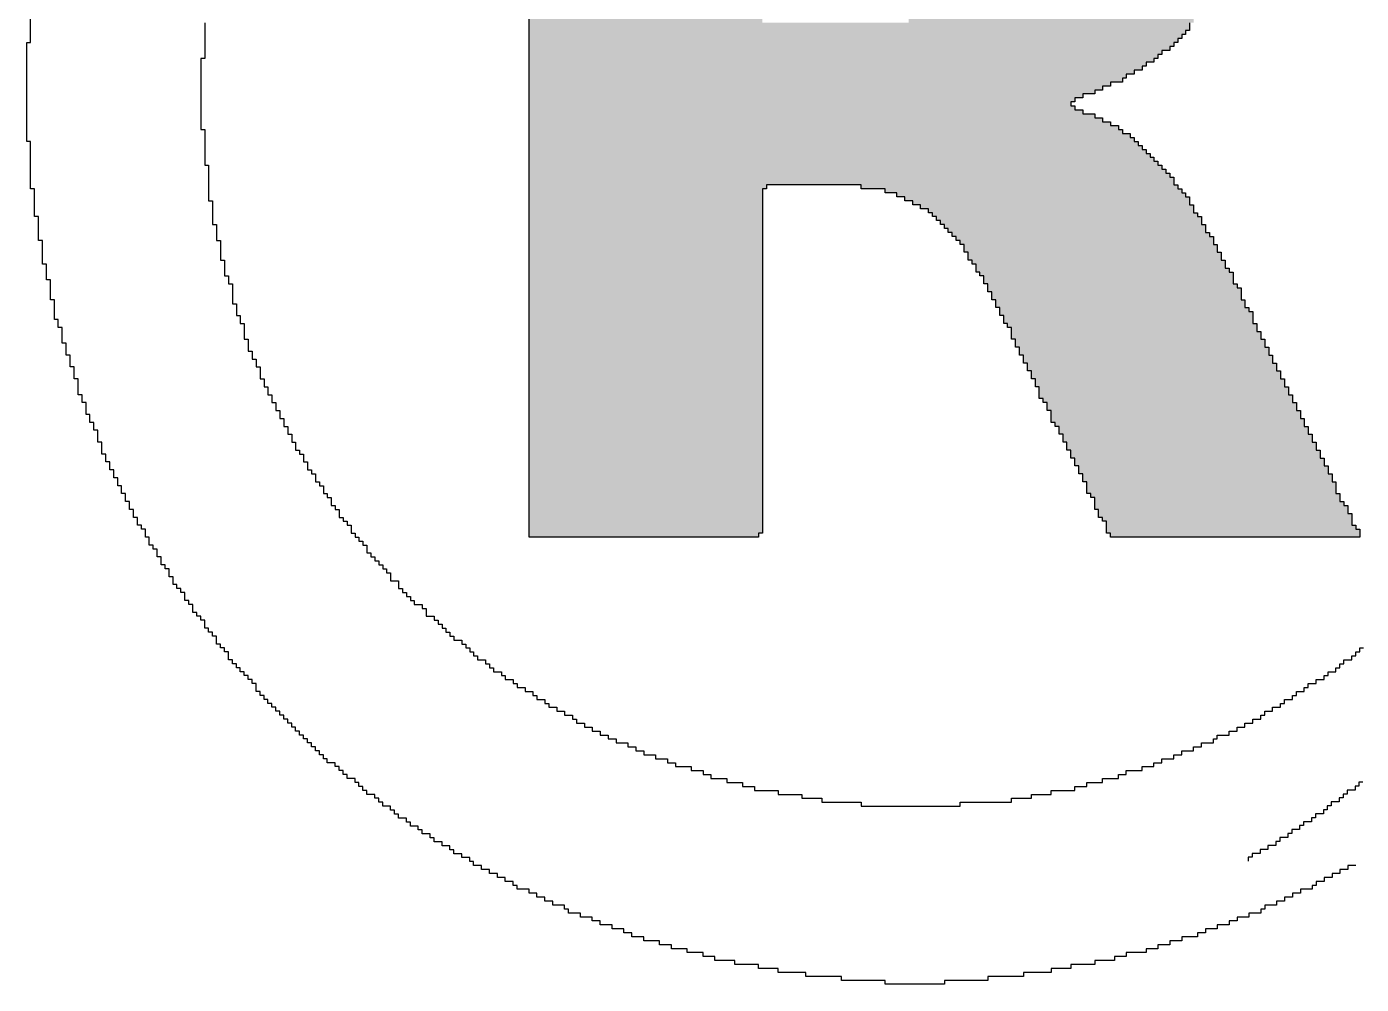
# Model space of a CAD drawing. Header units: millimetres. Extents: x 13 to 345, y 14 to 248.
# Drawn here: x 248.182 to 252.846, y 62.093 to 65.439 of the extents above; entities that cross this region are included whole.
import ezdxf

# ---------------------------------------------------------------- set-up
doc = ezdxf.new("R2010")
doc.units = ezdxf.units.MM
doc.layers.add('TopOverlay', color=2, linetype='Continuous')

msp = doc.modelspace()

# ---------------------------------------------------------------- hatches: boundary and pattern name
h = msp.add_hatch(color=160)
h.dxf.hatch_style = 1
h.paths.add_polyline_path([(252.4118, 65.798), (252.4256, 65.798), (252.4256, 65.8948), (252.4394, 65.8948), (252.4394, 66.1021), (252.4256, 66.1021), (252.4256, 66.2127), (252.4118, 66.2127), (252.4118, 66.268), (252.398, 66.268), (252.398, 66.3233), (252.3841, 66.3233), (252.3841, 66.3647), (252.3703, 66.3647), (252.3703, 66.3924), (252.3565, 66.3924), (252.3565, 66.42), (252.3427, 66.42), (252.3427, 66.4615), (252.3289, 66.4615), (252.3289, 66.4753), (252.315, 66.4753), (252.315, 66.503), (252.3012, 66.503), (252.3012, 66.5306), (252.2874, 66.5306), (252.2874, 66.5444), (252.2736, 66.5444), (252.2736, 66.5583), (252.2597, 66.5583), (252.2597, 66.5721), (252.2459, 66.5721), (252.2459, 66.5859), (252.2321, 66.5859), (252.2321, 66.5997), (252.2183, 66.5997), (252.2183, 66.6136), (252.2044, 66.6136), (252.2044, 66.6274), (252.1906, 66.6274), (252.1906, 66.6412), (252.1768, 66.6412), (252.1768, 66.655), (252.163, 66.655), (252.163, 66.6689), (252.1492, 66.6689), (252.1492, 66.6827), (252.1215, 66.6827), (252.1215, 66.6965), (252.1077, 66.6965), (252.1077, 66.7103), (252.08, 66.7103), (252.08, 66.7241), (252.0524, 66.7241), (252.0524, 66.738), (252.0247, 66.738), (252.0247, 66.7518), (251.9971, 66.7518), (251.9971, 66.7656), (251.9695, 66.7656), (251.9695, 66.7794), (251.928, 66.7794), (251.928, 66.7933), (251.8865, 66.7933), (251.8865, 66.8071), (251.8589, 66.8071), (251.8589, 66.8209), (251.8036, 66.8209), (251.8036, 66.8347), (251.7344, 66.8347), (251.7344, 66.8486), (251.6792, 66.8486), (251.6792, 66.8624), (251.5824, 66.8624), (251.5824, 66.8762), (251.4303, 66.8762), (251.4303, 66.89), (249.9374, 66.89), (249.9374, 65.8533), (249.9374, 65.8395), (249.9374, 63.6554), (250.7392, 63.6554), (250.7392, 63.6692), (250.753, 63.6692), (250.753, 64.8718), (250.7668, 64.8718), (250.7668, 64.8856), (251.0986, 64.8856), (251.0986, 64.8718), (251.1815, 64.8718), (251.1815, 64.858), (251.223, 64.858), (251.223, 64.8442), (251.2506, 64.8442), (251.2506, 64.8303), (251.2783, 64.8303), (251.2783, 64.8165), (251.3059, 64.8165), (251.3059, 64.8027), (251.3336, 64.8027), (251.3336, 64.7889), (251.3474, 64.7889), (251.3474, 64.7751), (251.3612, 64.7751), (251.3612, 64.7612), (251.375, 64.7612), (251.375, 64.7474), (251.3889, 64.7474), (251.3889, 64.7336), (251.4027, 64.7336), (251.4027, 64.7198), (251.4165, 64.7198), (251.4165, 64.7059), (251.4303, 64.7059), (251.4303, 64.6921), (251.4442, 64.6921), (251.4442, 64.6783), (251.458, 64.6783), (251.458, 64.6506), (251.4718, 64.6506), (251.4718, 64.623), (251.4856, 64.623), (251.4856, 64.6092), (251.4995, 64.6092), (251.4995, 64.5815), (251.5133, 64.5815), (251.5133, 64.5677), (251.5271, 64.5677), (251.5271, 64.5401), (251.5409, 64.5401), (251.5409, 64.5124), (251.5547, 64.5124), (251.5547, 64.4848), (251.5686, 64.4848), (251.5686, 64.4571), (251.5824, 64.4571), (251.5824, 64.4295), (251.5962, 64.4295), (251.5962, 64.4018), (251.61, 64.4018), (251.61, 64.388), (251.6239, 64.388), (251.6239, 64.3465), (251.6377, 64.3465), (251.6377, 64.3189), (251.6515, 64.3189), (251.6515, 64.2912), (251.6653, 64.2912), (251.6653, 64.2636), (251.6792, 64.2636), (251.6792, 64.2359), (251.693, 64.2359), (251.693, 64.2083), (251.7068, 64.2083), (251.7068, 64.1807), (251.7206, 64.1807), (251.7206, 64.1392), (251.7344, 64.1392), (251.7344, 64.1253), (251.7483, 64.1253), (251.7483, 64.0977), (251.7621, 64.0977), (251.7621, 64.0562), (251.7759, 64.0562), (251.7759, 64.0424), (251.7897, 64.0424), (251.7897, 64.0148), (251.8036, 64.0148), (251.8036, 63.9871), (251.8174, 63.9871), (251.8174, 63.9595), (251.8312, 63.9595), (251.8312, 63.9318), (251.845, 63.9318), (251.845, 63.9042), (251.8589, 63.9042), (251.8589, 63.8765), (251.8727, 63.8765), (251.8727, 63.8489), (251.8865, 63.8489), (251.8865, 63.8074), (251.9003, 63.8074), (251.9003, 63.7936), (251.9142, 63.7936), (251.9142, 63.7521), (251.928, 63.7521), (251.928, 63.7245), (251.9418, 63.7245), (251.9418, 63.7107), (251.9556, 63.7107), (251.9556, 63.6692), (251.9695, 63.6692), (251.9695, 63.6554), (252.8403, 63.6554), (252.8403, 63.683), (252.8265, 63.683), (252.8265, 63.6968), (252.8127, 63.6968), (252.8127, 63.7383), (252.7988, 63.7383), (252.7988, 63.7659), (252.785, 63.7659), (252.785, 63.7798), (252.7712, 63.7798), (252.7712, 63.8074), (252.7574, 63.8074), (252.7574, 63.8489), (252.7436, 63.8489), (252.7436, 63.8765), (252.7297, 63.8765), (252.7297, 63.9042), (252.7159, 63.9042), (252.7159, 63.9318), (252.7021, 63.9318), (252.7021, 63.9595), (252.6883, 63.9595), (252.6883, 63.9871), (252.6744, 63.9871), (252.6744, 64.0148), (252.6606, 64.0148), (252.6606, 64.0424), (252.6468, 64.0424), (252.6468, 64.0701), (252.633, 64.0701), (252.633, 64.0977), (252.6191, 64.0977), (252.6191, 64.1253), (252.6053, 64.1253), (252.6053, 64.153), (252.5915, 64.153), (252.5915, 64.1807), (252.5777, 64.1807), (252.5777, 64.2083), (252.5639, 64.2083), (252.5639, 64.2359), (252.55, 64.2359), (252.55, 64.2636), (252.5362, 64.2636), (252.5362, 64.2912), (252.5224, 64.2912), (252.5224, 64.3189), (252.5086, 64.3189), (252.5086, 64.3465), (252.4947, 64.3465), (252.4947, 64.3742), (252.4809, 64.3742), (252.4809, 64.4018), (252.4671, 64.4018), (252.4671, 64.4433), (252.4533, 64.4433), (252.4533, 64.4571), (252.4394, 64.4571), (252.4394, 64.4848), (252.4256, 64.4848), (252.4256, 64.5262), (252.4118, 64.5262), (252.4118, 64.5401), (252.398, 64.5401), (252.398, 64.5815), (252.3841, 64.5815), (252.3841, 64.5953), (252.3703, 64.5953), (252.3703, 64.623), (252.3565, 64.623), (252.3565, 64.6506), (252.3427, 64.6506), (252.3427, 64.6783), (252.3289, 64.6783), (252.3289, 64.7059), (252.315, 64.7059), (252.315, 64.7198), (252.3012, 64.7198), (252.3012, 64.7474), (252.2874, 64.7474), (252.2874, 64.7751), (252.2736, 64.7751), (252.2736, 64.7889), (252.2597, 64.7889), (252.2597, 64.8165), (252.2459, 64.8165), (252.2459, 64.8442), (252.2321, 64.8442), (252.2321, 64.858), (252.2183, 64.858), (252.2183, 64.8718), (252.2044, 64.8718), (252.2044, 64.8856), (252.1906, 64.8856), (252.1906, 64.9133), (252.1768, 64.9133), (252.1768, 64.9271), (252.163, 64.9271), (252.163, 64.9409), (252.1492, 64.9409), (252.1492, 64.9548), (252.1353, 64.9548), (252.1353, 64.9686), (252.1215, 64.9686), (252.1215, 64.9824), (252.1077, 64.9824), (252.1077, 64.9962), (252.0939, 64.9962), (252.0939, 65.01), (252.08, 65.01), (252.08, 65.0239), (252.0662, 65.0239), (252.0662, 65.0377), (252.0524, 65.0377), (252.0524, 65.0515), (252.0386, 65.0515), (252.0386, 65.0653), (252.0109, 65.0653), (252.0109, 65.0792), (251.9971, 65.0792), (251.9971, 65.093), (251.9695, 65.093), (251.9695, 65.1068), (251.9418, 65.1068), (251.9418, 65.1206), (251.9142, 65.1206), (251.9142, 65.1345), (251.8727, 65.1345), (251.8727, 65.1483), (251.845, 65.1483), (251.845, 65.1621), (251.8312, 65.1621), (251.8312, 65.1759), (251.845, 65.1759), (251.845, 65.1897), (251.8727, 65.1897), (251.8727, 65.2036), (251.9142, 65.2036), (251.9142, 65.2174), (251.9418, 65.2174), (251.9418, 65.2312), (251.9695, 65.2312), (251.9695, 65.245), (252.0109, 65.245), (252.0109, 65.2589), (252.0247, 65.2589), (252.0247, 65.2727), (252.0524, 65.2727), (252.0524, 65.2865), (252.08, 65.2865), (252.08, 65.3003), (252.0939, 65.3003), (252.0939, 65.3142), (252.1215, 65.3142), (252.1215, 65.328), (252.1353, 65.328), (252.1353, 65.3418), (252.1492, 65.3418), (252.1492, 65.3556), (252.1768, 65.3556), (252.1768, 65.3695), (252.1906, 65.3695), (252.1906, 65.3833), (252.2044, 65.3833), (252.2044, 65.3971), (252.2183, 65.3971), (252.2183, 65.4109), (252.2321, 65.4109), (252.2321, 65.4248), (252.2459, 65.4248), (252.2459, 65.4524), (252.2597, 65.4524), (252.2597, 65.4662), (252.2736, 65.4662), (252.2736, 65.48), (252.2874, 65.48), (252.2874, 65.4939), (252.3012, 65.4939), (252.3012, 65.5215), (252.315, 65.5215), (252.315, 65.5353), (252.3289, 65.5353), (252.3289, 65.563), (252.3427, 65.563), (252.3427, 65.5906), (252.3565, 65.5906), (252.3565, 65.6321), (252.3703, 65.6321), (252.3703, 65.6597), (252.3841, 65.6597), (252.3841, 65.7012), (252.398, 65.7012), (252.398, 65.7427), (252.4118, 65.7427)])
h.paths.add_polyline_path([(251.61, 65.7565), (251.5962, 65.7565), (251.5962, 65.7012), (251.5824, 65.7012), (251.5824, 65.6597), (251.5686, 65.6597), (251.5686, 65.6321), (251.5547, 65.6321), (251.5547, 65.6045), (251.5409, 65.6045), (251.5409, 65.5906), (251.5271, 65.5906), (251.5271, 65.5768), (251.5133, 65.5768), (251.5133, 65.563), (251.4995, 65.563), (251.4995, 65.5492), (251.4856, 65.5492), (251.4856, 65.5353), (251.4718, 65.5353), (251.4718, 65.5215), (251.4442, 65.5215), (251.4442, 65.5077), (251.4165, 65.5077), (251.4165, 65.4939), (251.3889, 65.4939), (251.3889, 65.48), (251.3474, 65.48), (251.3474, 65.4662), (251.2645, 65.4662), (251.2645, 65.4524), (250.753, 65.4524), (250.753, 66.2956), (250.7806, 66.2956), (250.7806, 66.3094), (250.9465, 66.3094), (250.9465, 66.2956), (251.2783, 66.2956), (251.2783, 66.2818), (251.3474, 66.2818), (251.3474, 66.268), (251.4027, 66.268), (251.4027, 66.2541), (251.4303, 66.2541), (251.4303, 66.2403), (251.458, 66.2403), (251.458, 66.2265), (251.4718, 66.2265), (251.4718, 66.2127), (251.4856, 66.2127), (251.4856, 66.1989), (251.5133, 66.1989), (251.5133, 66.185), (251.5271, 66.185), (251.5271, 66.1712), (251.5409, 66.1712), (251.5409, 66.1436), (251.5547, 66.1436), (251.5547, 66.1159), (251.5686, 66.1159), (251.5686, 66.1021), (251.5824, 66.1021), (251.5824, 66.0606), (251.5962, 66.0606), (251.5962, 66.0053), (251.61, 66.0053)], flags=16)

# ---------------------------------------------------------------- linework, layer by layer
at = {"layer": 'TopOverlay', "color": 160}
for p, q in [((249.9374, 63.6554), (249.9374, 65.8395)), ((248.1957, 65.3833), (248.1957, 65.5353)), ((248.8039, 65.4524), (248.8039, 65.328)), ((252.2459, 65.4524), (252.2459, 65.4248)), ((252.2183, 65.3971), (252.2044, 65.3971)), ((252.2044, 65.3971), (252.2044, 65.3833)), ((252.2321, 65.4109), (252.2183, 65.4109)), ((252.2183, 65.4109), (252.2183, 65.3971)), ((252.2459, 65.4248), (252.2321, 65.4248)), ((252.2321, 65.4248), (252.2321, 65.4109)), ((248.1818, 65.0377), (248.1818, 65.3833)), ((248.1818, 65.3833), (248.1957, 65.3833)), ((252.1768, 65.3556), (252.1492, 65.3556)), ((252.1492, 65.3556), (252.1492, 65.3418)), ((252.1906, 65.3695), (252.1768, 65.3695)), ((252.1768, 65.3695), (252.1768, 65.3556)), ((252.2044, 65.3833), (252.1906, 65.3833)), ((252.1906, 65.3833), (252.1906, 65.3695)), ((248.8039, 65.328), (248.7901, 65.328)), ((248.7901, 65.328), (248.7901, 65.0792)), ((252.0939, 65.3003), (252.08, 65.3003)), ((252.08, 65.3003), (252.08, 65.2865)), ((252.1215, 65.3142), (252.0939, 65.3142)), ((252.0939, 65.3142), (252.0939, 65.3003)), ((252.1353, 65.328), (252.1215, 65.328)), ((252.1215, 65.328), (252.1215, 65.3142)), ((252.1492, 65.3418), (252.1353, 65.3418)), ((252.1353, 65.3418), (252.1353, 65.328)), ((252.0247, 65.2589), (252.0109, 65.2589)), ((252.0109, 65.2589), (252.0109, 65.245)), ((252.0524, 65.2727), (252.0247, 65.2727)), ((252.0247, 65.2727), (252.0247, 65.2589)), ((252.08, 65.2865), (252.0524, 65.2865)), ((252.0524, 65.2865), (252.0524, 65.2727)), ((251.9418, 65.2174), (251.9142, 65.2174)), ((251.9142, 65.2174), (251.9142, 65.2036)), ((251.9695, 65.2312), (251.9418, 65.2312)), ((251.9418, 65.2312), (251.9418, 65.2174)), ((252.0109, 65.245), (251.9695, 65.245)), ((251.9695, 65.245), (251.9695, 65.2312)), ((251.845, 65.1759), (251.8312, 65.1759)), ((251.8312, 65.1759), (251.8312, 65.1621)), ((251.8312, 65.1621), (251.845, 65.1621)), ((251.8727, 65.1897), (251.845, 65.1897)), ((251.845, 65.1897), (251.845, 65.1759)), ((251.845, 65.1621), (251.845, 65.1483)), ((251.9142, 65.2036), (251.8727, 65.2036)), ((251.8727, 65.2036), (251.8727, 65.1897)), ((251.845, 65.1483), (251.8727, 65.1483)), ((251.8727, 65.1483), (251.8727, 65.1345)), ((251.8727, 65.1345), (251.9142, 65.1345)), ((251.9142, 65.1345), (251.9142, 65.1206)), ((251.9142, 65.1206), (251.9418, 65.1206)), ((251.9418, 65.1206), (251.9418, 65.1068)), ((248.7901, 65.0792), (248.8039, 65.0792)), ((248.8039, 65.0792), (248.8039, 64.9548)), ((251.9418, 65.1068), (251.9695, 65.1068)), ((251.9695, 65.1068), (251.9695, 65.093)), ((251.9695, 65.093), (251.9971, 65.093)), ((251.9971, 65.093), (251.9971, 65.0792)), ((251.9971, 65.0792), (252.0109, 65.0792)), ((252.0109, 65.0792), (252.0109, 65.0653)), ((252.0109, 65.0653), (252.0386, 65.0653)), ((252.0386, 65.0653), (252.0386, 65.0515)), ((248.1957, 65.0377), (248.1818, 65.0377)), ((248.1957, 64.8718), (248.1957, 65.0377)), ((252.0386, 65.0515), (252.0524, 65.0515)), ((252.0524, 65.0515), (252.0524, 65.0377)), ((252.0524, 65.0377), (252.0662, 65.0377)), ((252.0662, 65.0377), (252.0662, 65.0239)), ((252.0662, 65.0239), (252.08, 65.0239)), ((252.08, 65.0239), (252.08, 65.01)), ((252.08, 65.01), (252.0939, 65.01)), ((252.0939, 65.01), (252.0939, 64.9962)), ((252.0939, 64.9962), (252.1077, 64.9962)), ((252.1077, 64.9962), (252.1077, 64.9824)), ((252.1077, 64.9824), (252.1215, 64.9824)), ((252.1215, 64.9824), (252.1215, 64.9686)), ((248.8039, 64.9548), (248.8177, 64.9548)), ((248.8177, 64.9548), (248.8177, 64.8303)), ((252.1215, 64.9686), (252.1353, 64.9686)), ((252.1353, 64.9686), (252.1353, 64.9548)), ((252.1353, 64.9548), (252.1492, 64.9548)), ((252.1492, 64.9548), (252.1492, 64.9409)), ((252.1492, 64.9409), (252.163, 64.9409)), ((252.163, 64.9409), (252.163, 64.9271)), ((252.163, 64.9271), (252.1768, 64.9271)), ((252.1768, 64.9271), (252.1768, 64.9133)), ((251.0986, 64.8856), (250.7668, 64.8856)), ((250.7668, 64.8856), (250.7668, 64.8718)), ((251.0986, 64.8718), (251.0986, 64.8856)), ((252.1768, 64.9133), (252.1906, 64.9133)), ((252.1906, 64.9133), (252.1906, 64.8856)), ((252.1906, 64.8856), (252.2044, 64.8856)), ((252.2044, 64.8856), (252.2044, 64.8718)), ((248.2095, 64.8718), (248.1957, 64.8718)), ((248.2095, 64.7751), (248.2095, 64.8718)), ((250.7668, 64.8718), (250.753, 64.8718)), ((250.753, 64.8718), (250.753, 63.6692)), ((251.1815, 64.8718), (251.0986, 64.8718)), ((251.1815, 64.858), (251.1815, 64.8718)), ((251.223, 64.858), (251.1815, 64.858)), ((251.223, 64.8442), (251.223, 64.858)), ((251.2506, 64.8442), (251.223, 64.8442)), ((251.2506, 64.8303), (251.2506, 64.8442)), ((252.2044, 64.8718), (252.2183, 64.8718)), ((252.2183, 64.8718), (252.2183, 64.858)), ((252.2183, 64.858), (252.2321, 64.858)), ((252.2321, 64.858), (252.2321, 64.8442)), ((252.2321, 64.8442), (252.2459, 64.8442)), ((252.2459, 64.8442), (252.2459, 64.8165)), ((248.8177, 64.8303), (248.8315, 64.8303)), ((248.8315, 64.8303), (248.8315, 64.7474)), ((251.2783, 64.8303), (251.2506, 64.8303)), ((251.2783, 64.8165), (251.2783, 64.8303)), ((251.3059, 64.8165), (251.2783, 64.8165)), ((251.3059, 64.8027), (251.3059, 64.8165)), ((251.3336, 64.8027), (251.3059, 64.8027)), ((251.3336, 64.7889), (251.3336, 64.8027)), ((251.3474, 64.7889), (251.3336, 64.7889)), ((251.3474, 64.7751), (251.3474, 64.7889)), ((252.2459, 64.8165), (252.2597, 64.8165)), ((252.2597, 64.8165), (252.2597, 64.7889)), ((252.2597, 64.7889), (252.2736, 64.7889)), ((252.2736, 64.7889), (252.2736, 64.7751)), ((248.2233, 64.7751), (248.2095, 64.7751)), ((248.2233, 64.6921), (248.2233, 64.7751)), ((248.8315, 64.7474), (248.8454, 64.7474)), ((248.8454, 64.7474), (248.8454, 64.6921)), ((251.3612, 64.7751), (251.3474, 64.7751)), ((251.3612, 64.7612), (251.3612, 64.7751)), ((251.375, 64.7612), (251.3612, 64.7612)), ((251.375, 64.7474), (251.375, 64.7612)), ((251.3889, 64.7474), (251.375, 64.7474)), ((251.3889, 64.7336), (251.3889, 64.7474)), ((252.2736, 64.7751), (252.2874, 64.7751)), ((252.2874, 64.7751), (252.2874, 64.7474)), ((252.2874, 64.7474), (252.3012, 64.7474)), ((252.3012, 64.7474), (252.3012, 64.7198)), ((248.2371, 64.6921), (248.2233, 64.6921)), ((248.2371, 64.6092), (248.2371, 64.6921)), ((248.8454, 64.6921), (248.8592, 64.6921)), ((248.8592, 64.6921), (248.8592, 64.623)), ((251.4027, 64.7336), (251.3889, 64.7336)), ((251.4027, 64.7198), (251.4027, 64.7336)), ((251.4165, 64.7198), (251.4027, 64.7198)), ((251.4165, 64.7059), (251.4165, 64.7198)), ((251.4303, 64.7059), (251.4165, 64.7059)), ((251.4303, 64.6921), (251.4303, 64.7059)), ((251.4442, 64.6921), (251.4303, 64.6921)), ((251.4442, 64.6783), (251.4442, 64.6921)), ((252.3012, 64.7198), (252.315, 64.7198)), ((252.315, 64.7198), (252.315, 64.7059)), ((252.315, 64.7059), (252.3289, 64.7059)), ((252.3289, 64.7059), (252.3289, 64.6783)), ((251.458, 64.6783), (251.4442, 64.6783)), ((251.458, 64.6506), (251.458, 64.6783)), ((251.4718, 64.6506), (251.458, 64.6506)), ((251.4718, 64.623), (251.4718, 64.6506)), ((252.3289, 64.6783), (252.3427, 64.6783)), ((252.3427, 64.6783), (252.3427, 64.6506)), ((252.3427, 64.6506), (252.3565, 64.6506)), ((252.3565, 64.6506), (252.3565, 64.623)), ((248.251, 64.6092), (248.2371, 64.6092)), ((248.251, 64.5539), (248.251, 64.6092)), ((248.8592, 64.623), (248.873, 64.623)), ((248.873, 64.623), (248.873, 64.5677)), ((251.4856, 64.623), (251.4718, 64.623)), ((251.4856, 64.6092), (251.4856, 64.623)), ((251.4995, 64.6092), (251.4856, 64.6092)), ((251.4995, 64.5815), (251.4995, 64.6092)), ((252.3565, 64.623), (252.3703, 64.623)), ((252.3703, 64.623), (252.3703, 64.5953)), ((248.2648, 64.5539), (248.251, 64.5539)), ((248.2648, 64.4848), (248.2648, 64.5539)), ((248.873, 64.5677), (248.8868, 64.5677)), ((248.8868, 64.5677), (248.8868, 64.5401)), ((251.5133, 64.5815), (251.4995, 64.5815)), ((251.5133, 64.5677), (251.5133, 64.5815)), ((251.5271, 64.5677), (251.5133, 64.5677)), ((251.5271, 64.5401), (251.5271, 64.5677)), ((252.3703, 64.5953), (252.3841, 64.5953)), ((252.3841, 64.5953), (252.3841, 64.5815)), ((252.3841, 64.5815), (252.398, 64.5815)), ((252.398, 64.5815), (252.398, 64.5401)), ((248.8868, 64.5401), (248.9007, 64.5401)), ((248.9007, 64.5401), (248.9007, 64.4709)), ((251.5409, 64.5401), (251.5271, 64.5401)), ((251.5409, 64.5124), (251.5409, 64.5401)), ((251.5547, 64.5124), (251.5409, 64.5124)), ((251.5547, 64.4848), (251.5547, 64.5124)), ((252.398, 64.5401), (252.4118, 64.5401)), ((252.4118, 64.5401), (252.4118, 64.5262)), ((252.4118, 64.5262), (252.4256, 64.5262)), ((252.4256, 64.5262), (252.4256, 64.4848)), ((248.2786, 64.4848), (248.2648, 64.4848)), ((248.2786, 64.4156), (248.2786, 64.4848)), ((248.9007, 64.4709), (248.9145, 64.4709)), ((248.9145, 64.4709), (248.9145, 64.4295)), ((251.5686, 64.4848), (251.5547, 64.4848)), ((251.5686, 64.4571), (251.5686, 64.4848)), ((252.4256, 64.4848), (252.4394, 64.4848)), ((252.4394, 64.4848), (252.4394, 64.4571)), ((248.2924, 64.4156), (248.2786, 64.4156)), ((248.2924, 64.388), (248.2924, 64.4156)), ((248.9145, 64.4295), (248.9283, 64.4295)), ((248.9283, 64.4295), (248.9283, 64.4018)), ((251.5824, 64.4571), (251.5686, 64.4571)), ((251.5824, 64.4295), (251.5824, 64.4571)), ((251.5962, 64.4295), (251.5824, 64.4295)), ((251.5962, 64.4018), (251.5962, 64.4295)), ((252.4394, 64.4571), (252.4533, 64.4571)), ((252.4533, 64.4571), (252.4533, 64.4433)), ((252.4533, 64.4433), (252.4671, 64.4433)), ((252.4671, 64.4433), (252.4671, 64.4018)), ((248.3063, 64.388), (248.2924, 64.388)), ((248.3063, 64.3327), (248.3063, 64.388)), ((248.9283, 64.4018), (248.9421, 64.4018)), ((248.9421, 64.4018), (248.9421, 64.3465)), ((251.61, 64.4018), (251.5962, 64.4018)), ((251.61, 64.388), (251.61, 64.4018)), ((251.6239, 64.388), (251.61, 64.388)), ((251.6239, 64.3465), (251.6239, 64.388)), ((252.4671, 64.4018), (252.4809, 64.4018)), ((252.4809, 64.4018), (252.4809, 64.3742)), ((252.4809, 64.3742), (252.4947, 64.3742)), ((252.4947, 64.3742), (252.4947, 64.3465)), ((248.3201, 64.3327), (248.3063, 64.3327)), ((248.3201, 64.2912), (248.3201, 64.3327)), ((248.9421, 64.3465), (248.9559, 64.3465)), ((248.9559, 64.3465), (248.9559, 64.3051)), ((251.6377, 64.3465), (251.6239, 64.3465)), ((251.6377, 64.3189), (251.6377, 64.3465)), ((251.6515, 64.3189), (251.6377, 64.3189)), ((251.6515, 64.2912), (251.6515, 64.3189)), ((252.4947, 64.3465), (252.5086, 64.3465)), ((252.5086, 64.3465), (252.5086, 64.3189)), ((252.5086, 64.3189), (252.5224, 64.3189)), ((252.5224, 64.3189), (252.5224, 64.2912)), ((248.3339, 64.2912), (248.3201, 64.2912)), ((248.3339, 64.2498), (248.3339, 64.2912)), ((248.9559, 64.3051), (248.9698, 64.3051)), ((248.9698, 64.3051), (248.9698, 64.2774)), ((248.9698, 64.2774), (248.9836, 64.2774)), ((248.9836, 64.2774), (248.9836, 64.2498)), ((251.6653, 64.2912), (251.6515, 64.2912)), ((251.6653, 64.2636), (251.6653, 64.2912)), ((252.5224, 64.2912), (252.5362, 64.2912)), ((252.5362, 64.2912), (252.5362, 64.2636)), ((248.3477, 64.2498), (248.3339, 64.2498)), ((248.3477, 64.2083), (248.3477, 64.2498)), ((248.9836, 64.2498), (248.9974, 64.2498)), ((248.9974, 64.2498), (248.9974, 64.2083)), ((251.6792, 64.2636), (251.6653, 64.2636)), ((251.6792, 64.2359), (251.6792, 64.2636)), ((251.693, 64.2359), (251.6792, 64.2359)), ((251.693, 64.2083), (251.693, 64.2359)), ((252.5362, 64.2636), (252.55, 64.2636)), ((252.55, 64.2636), (252.55, 64.2359)), ((252.55, 64.2359), (252.5639, 64.2359)), ((252.5639, 64.2359), (252.5639, 64.2083)), ((248.3615, 64.2083), (248.3477, 64.2083)), ((248.3615, 64.153), (248.3615, 64.2083)), ((248.9974, 64.2083), (249.0112, 64.2083)), ((249.0112, 64.2083), (249.0112, 64.1807)), ((249.0112, 64.1807), (249.0251, 64.1807)), ((249.0251, 64.1807), (249.0251, 64.153)), ((251.7068, 64.2083), (251.693, 64.2083)), ((251.7068, 64.1807), (251.7068, 64.2083)), ((251.7206, 64.1807), (251.7068, 64.1807)), ((251.7206, 64.1392), (251.7206, 64.1807)), ((252.5639, 64.2083), (252.5777, 64.2083)), ((252.5777, 64.2083), (252.5777, 64.1807)), ((252.5777, 64.1807), (252.5915, 64.1807)), ((252.5915, 64.1807), (252.5915, 64.153)), ((248.3754, 64.153), (248.3615, 64.153)), ((248.3754, 64.1253), (248.3754, 64.153)), ((249.0251, 64.153), (249.0389, 64.153)), ((249.0389, 64.153), (249.0389, 64.1253)), ((251.7344, 64.1392), (251.7206, 64.1392)), ((251.7344, 64.1253), (251.7344, 64.1392)), ((252.5915, 64.153), (252.6053, 64.153)), ((252.6053, 64.153), (252.6053, 64.1253)), ((248.3892, 64.1253), (248.3754, 64.1253)), ((248.3892, 64.0839), (248.3892, 64.1253)), ((249.0389, 64.1253), (249.0527, 64.1253)), ((249.0527, 64.1253), (249.0527, 64.0977)), ((249.0527, 64.0977), (249.0665, 64.0977)), ((249.0665, 64.0977), (249.0665, 64.0701)), ((251.7483, 64.1253), (251.7344, 64.1253)), ((251.7483, 64.0977), (251.7483, 64.1253)), ((251.7621, 64.0977), (251.7483, 64.0977)), ((251.7621, 64.0562), (251.7621, 64.0977)), ((252.6053, 64.1253), (252.6191, 64.1253)), ((252.6191, 64.1253), (252.6191, 64.0977)), ((252.6191, 64.0977), (252.633, 64.0977)), ((252.633, 64.0977), (252.633, 64.0701)), ((248.403, 64.0839), (248.3892, 64.0839)), ((248.403, 64.0562), (248.403, 64.0839)), ((248.4168, 64.0562), (248.403, 64.0562)), ((248.4168, 64.0286), (248.4168, 64.0562)), ((249.0665, 64.0701), (249.0804, 64.0701)), ((249.0804, 64.0701), (249.0804, 64.0424)), ((249.0804, 64.0424), (249.0942, 64.0424)), ((249.0942, 64.0424), (249.0942, 64.0148)), ((251.7759, 64.0562), (251.7621, 64.0562)), ((251.7759, 64.0424), (251.7759, 64.0562)), ((251.7897, 64.0424), (251.7759, 64.0424)), ((251.7897, 64.0148), (251.7897, 64.0424)), ((252.633, 64.0701), (252.6468, 64.0701)), ((252.6468, 64.0701), (252.6468, 64.0424)), ((252.6468, 64.0424), (252.6606, 64.0424)), ((252.6606, 64.0424), (252.6606, 64.0148)), ((248.4307, 64.0286), (248.4168, 64.0286)), ((248.4307, 63.9871), (248.4307, 64.0286)), ((249.0942, 64.0148), (249.108, 64.0148)), ((249.108, 64.0148), (249.108, 63.9871)), ((251.8036, 64.0148), (251.7897, 64.0148)), ((251.8036, 63.9871), (251.8036, 64.0148)), ((252.6606, 64.0148), (252.6744, 64.0148)), ((252.6744, 64.0148), (252.6744, 63.9871)), ((248.4445, 63.9871), (248.4307, 63.9871)), ((248.4445, 63.9456), (248.4445, 63.9871)), ((248.4583, 63.9456), (248.4445, 63.9456)), ((248.4583, 63.918), (248.4583, 63.9456)), ((249.108, 63.9871), (249.1218, 63.9871)), ((249.1218, 63.9871), (249.1218, 63.9595)), ((249.1218, 63.9595), (249.1356, 63.9595)), ((249.1356, 63.9595), (249.1356, 63.9456)), ((249.1356, 63.9456), (249.1495, 63.9456)), ((249.1495, 63.9456), (249.1495, 63.918)), ((251.8174, 63.9871), (251.8036, 63.9871)), ((251.8174, 63.9595), (251.8174, 63.9871)), ((251.8312, 63.9595), (251.8174, 63.9595)), ((251.8312, 63.9318), (251.8312, 63.9595)), ((252.6744, 63.9871), (252.6883, 63.9871)), ((252.6883, 63.9871), (252.6883, 63.9595)), ((252.6883, 63.9595), (252.7021, 63.9595)), ((252.7021, 63.9595), (252.7021, 63.9318)), ((248.4721, 63.918), (248.4583, 63.918)), ((248.4721, 63.8904), (248.4721, 63.918)), ((249.1495, 63.918), (249.1633, 63.918)), ((249.1633, 63.918), (249.1633, 63.8904)), ((251.845, 63.9318), (251.8312, 63.9318)), ((251.845, 63.9042), (251.845, 63.9318)), ((251.8589, 63.9042), (251.845, 63.9042)), ((251.8589, 63.8765), (251.8589, 63.9042)), ((252.7021, 63.9318), (252.7159, 63.9318)), ((252.7159, 63.9318), (252.7159, 63.9042)), ((252.7159, 63.9042), (252.7297, 63.9042)), ((252.7297, 63.9042), (252.7297, 63.8765)), ((248.486, 63.8904), (248.4721, 63.8904)), ((248.486, 63.8627), (248.486, 63.8904)), ((248.4998, 63.8627), (248.486, 63.8627)), ((248.4998, 63.8351), (248.4998, 63.8627)), ((249.1633, 63.8904), (249.1771, 63.8904)), ((249.1771, 63.8904), (249.1771, 63.8765)), ((249.1771, 63.8765), (249.191, 63.8765)), ((249.191, 63.8765), (249.191, 63.8489)), ((251.8727, 63.8765), (251.8589, 63.8765)), ((251.8727, 63.8489), (251.8727, 63.8765)), ((252.7297, 63.8765), (252.7436, 63.8765)), ((252.7436, 63.8765), (252.7436, 63.8489)), ((248.5136, 63.8351), (248.4998, 63.8351)), ((248.5136, 63.8074), (248.5136, 63.8351)), ((248.5274, 63.8074), (248.5136, 63.8074)), ((248.5274, 63.7798), (248.5274, 63.8074)), ((249.191, 63.8489), (249.2048, 63.8489)), ((249.2048, 63.8489), (249.2048, 63.8351)), ((249.2048, 63.8351), (249.2186, 63.8351)), ((249.2186, 63.8351), (249.2186, 63.8074)), ((249.2186, 63.8074), (249.2324, 63.8074)), ((249.2324, 63.8074), (249.2324, 63.7936)), ((251.8865, 63.8489), (251.8727, 63.8489)), ((251.8865, 63.8074), (251.8865, 63.8489)), ((251.9003, 63.8074), (251.8865, 63.8074)), ((251.9003, 63.7936), (251.9003, 63.8074)), ((252.7436, 63.8489), (252.7574, 63.8489)), ((252.7574, 63.8489), (252.7574, 63.8074)), ((252.7574, 63.8074), (252.7712, 63.8074)), ((252.7712, 63.8074), (252.7712, 63.7798)), ((248.5412, 63.7798), (248.5274, 63.7798)), ((248.5412, 63.7521), (248.5412, 63.7798)), ((249.2324, 63.7936), (249.2462, 63.7936)), ((249.2462, 63.7936), (249.2462, 63.7659)), ((249.2462, 63.7659), (249.2601, 63.7659)), ((249.2601, 63.7659), (249.2601, 63.7521)), ((251.9142, 63.7936), (251.9003, 63.7936)), ((251.9142, 63.7521), (251.9142, 63.7936)), ((252.7712, 63.7798), (252.785, 63.7798)), ((252.785, 63.7798), (252.785, 63.7659)), ((252.785, 63.7659), (252.7988, 63.7659)), ((252.7988, 63.7659), (252.7988, 63.7383)), ((248.5551, 63.7521), (248.5412, 63.7521)), ((248.5551, 63.7245), (248.5551, 63.7521)), ((248.5689, 63.7245), (248.5551, 63.7245)), ((248.5689, 63.6968), (248.5689, 63.7245)), ((249.2601, 63.7521), (249.2739, 63.7521)), ((249.2739, 63.7521), (249.2739, 63.7245)), ((249.2739, 63.7245), (249.2877, 63.7245)), ((249.2877, 63.7245), (249.2877, 63.7107)), ((251.928, 63.7521), (251.9142, 63.7521)), ((251.928, 63.7245), (251.928, 63.7521)), ((251.9418, 63.7245), (251.928, 63.7245)), ((251.9418, 63.7107), (251.9418, 63.7245)), ((252.7988, 63.7383), (252.8127, 63.7383)), ((252.8127, 63.7383), (252.8127, 63.6968)), ((248.5827, 63.6968), (248.5689, 63.6968)), ((248.5827, 63.683), (248.5827, 63.6968)), ((248.5965, 63.683), (248.5827, 63.683)), ((248.5965, 63.6554), (248.5965, 63.683)), ((249.2877, 63.7107), (249.3015, 63.7107)), ((249.3015, 63.7107), (249.3015, 63.6968)), ((249.3015, 63.6968), (249.3154, 63.6968)), ((249.3154, 63.6968), (249.3154, 63.6692)), ((249.3154, 63.6692), (249.3292, 63.6692)), ((249.3292, 63.6692), (249.3292, 63.6554)), ((250.753, 63.6692), (250.7392, 63.6692)), ((250.7392, 63.6692), (250.7392, 63.6554)), ((251.9556, 63.7107), (251.9418, 63.7107)), ((251.9556, 63.6692), (251.9556, 63.7107)), ((251.9695, 63.6692), (251.9556, 63.6692)), ((251.9695, 63.6554), (251.9695, 63.6692)), ((252.8127, 63.6968), (252.8265, 63.6968)), ((252.8265, 63.6968), (252.8265, 63.683)), ((252.8265, 63.683), (252.8403, 63.683)), ((252.8403, 63.683), (252.8403, 63.6554)), ((248.6104, 63.6554), (248.5965, 63.6554)), ((248.6104, 63.6277), (248.6104, 63.6554)), ((248.6242, 63.6277), (248.6104, 63.6277)), ((248.6242, 63.6139), (248.6242, 63.6277)), ((249.3292, 63.6554), (249.343, 63.6554)), ((249.343, 63.6554), (249.343, 63.6415)), ((249.343, 63.6415), (249.3568, 63.6415)), ((249.3568, 63.6415), (249.3568, 63.6277)), ((249.3568, 63.6277), (249.3707, 63.6277)), ((249.3707, 63.6277), (249.3707, 63.6001)), ((250.7392, 63.6554), (249.9374, 63.6554)), ((252.8403, 63.6554), (251.9695, 63.6554)), ((248.638, 63.6139), (248.6242, 63.6139)), ((248.638, 63.5862), (248.638, 63.6139)), ((248.6518, 63.5862), (248.638, 63.5862)), ((248.6518, 63.5586), (248.6518, 63.5862)), ((249.3707, 63.6001), (249.3845, 63.6001)), ((249.3845, 63.6001), (249.3845, 63.5862)), ((249.3845, 63.5862), (249.3983, 63.5862)), ((249.3983, 63.5862), (249.3983, 63.5724)), ((249.3983, 63.5724), (249.4121, 63.5724)), ((249.4121, 63.5724), (249.4121, 63.5586)), ((248.6657, 63.5586), (248.6518, 63.5586)), ((248.6657, 63.5448), (248.6657, 63.5586)), ((248.6795, 63.5448), (248.6657, 63.5448)), ((248.6795, 63.5171), (248.6795, 63.5448)), ((249.4121, 63.5586), (249.4259, 63.5586)), ((249.4259, 63.5586), (249.4259, 63.5448)), ((249.4259, 63.5448), (249.4398, 63.5448)), ((249.4398, 63.5448), (249.4398, 63.5309)), ((249.4398, 63.5309), (249.4536, 63.5309)), ((249.4536, 63.5309), (249.4536, 63.5033)), ((248.6933, 63.5171), (248.6795, 63.5171)), ((248.6933, 63.4895), (248.6933, 63.5171)), ((248.7071, 63.4895), (248.6933, 63.4895)), ((248.7071, 63.4757), (248.7071, 63.4895)), ((249.4536, 63.5033), (249.4812, 63.5033)), ((249.4812, 63.5033), (249.4812, 63.4757)), ((248.721, 63.4757), (248.7071, 63.4757)), ((248.721, 63.4618), (248.721, 63.4757)), ((248.7348, 63.4618), (248.721, 63.4618)), ((248.7348, 63.4342), (248.7348, 63.4618)), ((248.7486, 63.4342), (248.7348, 63.4342)), ((248.7486, 63.4204), (248.7486, 63.4342)), ((249.4812, 63.4757), (249.4951, 63.4757)), ((249.4951, 63.4757), (249.4951, 63.4618)), ((249.4951, 63.4618), (249.5089, 63.4618)), ((249.5089, 63.4618), (249.5089, 63.448)), ((249.5089, 63.448), (249.5227, 63.448)), ((249.5227, 63.448), (249.5227, 63.4342)), ((249.5227, 63.4342), (249.5365, 63.4342)), ((249.5365, 63.4342), (249.5365, 63.4204)), ((248.7624, 63.4204), (248.7486, 63.4204)), ((248.7624, 63.3927), (248.7624, 63.4204)), ((248.7762, 63.3927), (248.7624, 63.3927)), ((248.7762, 63.3789), (248.7762, 63.3927)), ((249.5365, 63.4204), (249.5642, 63.4204)), ((249.5642, 63.4204), (249.5642, 63.4065)), ((249.5642, 63.4065), (249.578, 63.4065)), ((249.578, 63.4065), (249.578, 63.3789)), ((248.7901, 63.3789), (248.7762, 63.3789)), ((248.7901, 63.3651), (248.7901, 63.3789)), ((248.8039, 63.3651), (248.7901, 63.3651)), ((248.8039, 63.3374), (248.8039, 63.3651)), ((249.578, 63.3789), (249.6056, 63.3789)), ((249.6056, 63.3789), (249.6056, 63.3651)), ((249.6056, 63.3651), (249.6195, 63.3651)), ((249.6195, 63.3651), (249.6195, 63.3512)), ((249.6195, 63.3512), (249.6333, 63.3512)), ((249.6333, 63.3512), (249.6333, 63.3374)), ((248.8177, 63.3374), (248.8039, 63.3374)), ((248.8177, 63.3236), (248.8177, 63.3374)), ((248.8315, 63.3236), (248.8177, 63.3236)), ((248.8315, 63.3098), (248.8315, 63.3236)), ((248.8454, 63.3098), (248.8315, 63.3098)), ((248.8454, 63.2821), (248.8454, 63.3098)), ((249.6333, 63.3374), (249.6471, 63.3374)), ((249.6471, 63.3374), (249.6471, 63.3236)), ((249.6471, 63.3236), (249.6609, 63.3236)), ((249.6609, 63.3236), (249.6609, 63.3098)), ((249.6609, 63.3098), (249.6748, 63.3098)), ((249.6748, 63.3098), (249.6748, 63.296)), ((249.6748, 63.296), (249.7024, 63.296)), ((249.7024, 63.296), (249.7024, 63.2821)), ((248.8592, 63.2821), (248.8454, 63.2821)), ((248.8592, 63.2683), (248.8592, 63.2821)), ((248.873, 63.2683), (248.8592, 63.2683)), ((248.873, 63.2545), (248.873, 63.2683)), ((248.8868, 63.2545), (248.873, 63.2545)), ((248.8868, 63.2268), (248.8868, 63.2545)), ((249.7024, 63.2821), (249.7162, 63.2821)), ((249.7162, 63.2821), (249.7162, 63.2683)), ((249.7162, 63.2683), (249.7301, 63.2683)), ((249.7301, 63.2683), (249.7301, 63.2545)), ((249.7301, 63.2545), (249.7439, 63.2545)), ((249.7439, 63.2545), (249.7439, 63.2407)), ((252.8265, 63.2407), (252.8265, 63.2545)), ((252.8265, 63.2545), (252.8403, 63.2545)), ((252.8403, 63.2545), (252.8403, 63.2683)), ((252.8403, 63.2683), (252.8541, 63.2683)), ((248.9007, 63.2268), (248.8868, 63.2268)), ((248.9007, 63.213), (248.9007, 63.2268)), ((248.9145, 63.213), (248.9007, 63.213)), ((248.9145, 63.1992), (248.9145, 63.213)), ((249.7439, 63.2407), (249.7577, 63.2407)), ((249.7577, 63.2407), (249.7577, 63.2268)), ((249.7577, 63.2268), (249.7854, 63.2268)), ((249.7854, 63.2268), (249.7854, 63.213)), ((249.7854, 63.213), (249.7992, 63.213)), ((249.7992, 63.213), (249.7992, 63.1992)), ((252.7712, 63.1992), (252.7712, 63.213)), ((252.7712, 63.213), (252.785, 63.213)), ((252.785, 63.213), (252.785, 63.2268)), ((252.785, 63.2268), (252.8127, 63.2268)), ((252.8127, 63.2268), (252.8127, 63.2407)), ((252.8127, 63.2407), (252.8265, 63.2407)), ((248.9283, 63.1992), (248.9145, 63.1992)), ((248.9283, 63.1854), (248.9283, 63.1992)), ((248.9421, 63.1854), (248.9283, 63.1854)), ((248.9421, 63.1715), (248.9421, 63.1854)), ((248.9559, 63.1715), (248.9421, 63.1715)), ((248.9559, 63.1577), (248.9559, 63.1715)), ((248.9698, 63.1577), (248.9559, 63.1577)), ((248.9698, 63.1439), (248.9698, 63.1577)), ((249.7992, 63.1992), (249.813, 63.1992)), ((249.813, 63.1992), (249.813, 63.1854)), ((249.813, 63.1854), (249.8407, 63.1854)), ((249.8407, 63.1854), (249.8407, 63.1715)), ((249.8407, 63.1715), (249.8545, 63.1715)), ((249.8545, 63.1715), (249.8545, 63.1577)), ((249.8545, 63.1577), (249.8821, 63.1577)), ((249.8821, 63.1577), (249.8821, 63.1439)), ((252.6883, 63.1439), (252.6883, 63.1577)), ((252.6883, 63.1577), (252.7159, 63.1577)), ((252.7159, 63.1577), (252.7159, 63.1715)), ((252.7159, 63.1715), (252.7297, 63.1715)), ((252.7297, 63.1715), (252.7297, 63.1854)), ((252.7297, 63.1854), (252.7574, 63.1854)), ((252.7574, 63.1854), (252.7574, 63.1992)), ((252.7574, 63.1992), (252.7712, 63.1992)), ((248.9836, 63.1439), (248.9698, 63.1439)), ((248.9836, 63.1163), (248.9836, 63.1439)), ((248.9974, 63.1163), (248.9836, 63.1163)), ((248.9974, 63.1024), (248.9974, 63.1163)), ((249.8821, 63.1439), (249.8959, 63.1439)), ((249.8959, 63.1439), (249.8959, 63.1301)), ((249.8959, 63.1301), (249.9236, 63.1301)), ((249.9236, 63.1301), (249.9236, 63.1163)), ((249.9236, 63.1163), (249.9512, 63.1163)), ((249.9512, 63.1163), (249.9512, 63.1024)), ((252.6191, 63.1024), (252.6191, 63.1163)), ((252.6191, 63.1163), (252.6468, 63.1163)), ((252.6468, 63.1163), (252.6468, 63.1301)), ((252.6468, 63.1301), (252.6606, 63.1301)), ((252.6606, 63.1301), (252.6606, 63.1439)), ((252.6606, 63.1439), (252.6883, 63.1439)), ((249.0112, 63.1024), (248.9974, 63.1024)), ((249.0112, 63.0886), (249.0112, 63.1024)), ((249.0251, 63.0886), (249.0112, 63.0886)), ((249.0251, 63.0748), (249.0251, 63.0886)), ((249.0389, 63.0748), (249.0251, 63.0748)), ((249.0389, 63.0609), (249.0389, 63.0748)), ((249.0527, 63.0609), (249.0389, 63.0609)), ((249.0527, 63.0471), (249.0527, 63.0609)), ((249.9512, 63.1024), (249.9651, 63.1024)), ((249.9651, 63.1024), (249.9651, 63.0886)), ((249.9651, 63.0886), (249.9927, 63.0886)), ((249.9927, 63.0886), (249.9927, 63.0748)), ((249.9927, 63.0748), (250.0065, 63.0748)), ((250.0065, 63.0748), (250.0065, 63.0609)), ((250.0065, 63.0609), (250.0342, 63.0609)), ((250.0342, 63.0609), (250.0342, 63.0471)), ((252.5362, 63.0471), (252.5362, 63.0609)), ((252.5362, 63.0609), (252.5639, 63.0609)), ((252.5639, 63.0609), (252.5639, 63.0748)), ((252.5639, 63.0748), (252.5777, 63.0748)), ((252.5777, 63.0748), (252.5777, 63.0886)), ((252.5777, 63.0886), (252.6053, 63.0886)), ((252.6053, 63.0886), (252.6053, 63.1024)), ((252.6053, 63.1024), (252.6191, 63.1024)), ((249.0665, 63.0471), (249.0527, 63.0471)), ((249.0665, 63.0333), (249.0665, 63.0471)), ((249.0804, 63.0333), (249.0665, 63.0333)), ((249.0804, 63.0195), (249.0804, 63.0333)), ((249.0942, 63.0195), (249.0804, 63.0195)), ((249.0942, 63.0057), (249.0942, 63.0195)), ((250.0342, 63.0471), (250.0618, 63.0471)), ((250.0618, 63.0471), (250.0618, 63.0333)), ((250.0618, 63.0333), (250.0895, 63.0333)), ((250.0895, 63.0333), (250.0895, 63.0195)), ((250.0895, 63.0195), (250.1033, 63.0195)), ((250.1033, 63.0195), (250.1033, 63.0057)), ((252.4671, 63.0057), (252.4671, 63.0195)), ((252.4671, 63.0195), (252.4947, 63.0195)), ((252.4947, 63.0195), (252.4947, 63.0333)), ((252.4947, 63.0333), (252.5086, 63.0333)), ((252.5086, 63.0333), (252.5086, 63.0471)), ((252.5086, 63.0471), (252.5362, 63.0471)), ((249.108, 63.0057), (249.0942, 63.0057)), ((249.108, 62.9918), (249.108, 63.0057)), ((249.1218, 62.9918), (249.108, 62.9918)), ((249.1218, 62.978), (249.1218, 62.9918)), ((249.1356, 62.978), (249.1218, 62.978)), ((249.1356, 62.9642), (249.1356, 62.978)), ((250.1033, 63.0057), (250.1309, 63.0057)), ((250.1309, 63.0057), (250.1309, 62.9918)), ((250.1309, 62.9918), (250.1586, 62.9918)), ((250.1586, 62.9918), (250.1586, 62.978)), ((250.1586, 62.978), (250.1862, 62.978)), ((250.1862, 62.978), (250.1862, 62.9642)), ((252.3841, 62.9642), (252.3841, 62.978)), ((252.3841, 62.978), (252.4118, 62.978)), ((252.4118, 62.978), (252.4118, 62.9918)), ((252.4118, 62.9918), (252.4394, 62.9918)), ((252.4394, 62.9918), (252.4394, 63.0057)), ((252.4394, 63.0057), (252.4671, 63.0057)), ((249.1495, 62.9642), (249.1356, 62.9642)), ((249.1495, 62.9504), (249.1495, 62.9642)), ((249.1633, 62.9504), (249.1495, 62.9504)), ((249.1633, 62.9365), (249.1633, 62.9504)), ((249.1771, 62.9365), (249.1633, 62.9365)), ((249.1771, 62.9227), (249.1771, 62.9365)), ((249.191, 62.9227), (249.1771, 62.9227)), ((249.191, 62.9089), (249.191, 62.9227)), ((250.1862, 62.9642), (250.2139, 62.9642)), ((250.2139, 62.9642), (250.2139, 62.9504)), ((250.2139, 62.9504), (250.2415, 62.9504)), ((250.2415, 62.9504), (250.2415, 62.9365)), ((250.2415, 62.9365), (250.283, 62.9365)), ((250.283, 62.9365), (250.283, 62.9227)), ((250.283, 62.9227), (250.3106, 62.9227)), ((250.3106, 62.9227), (250.3106, 62.9089)), ((252.2597, 62.9089), (252.2597, 62.9227)), ((252.2597, 62.9227), (252.2874, 62.9227)), ((252.2874, 62.9227), (252.2874, 62.9365)), ((252.2874, 62.9365), (252.3289, 62.9365)), ((252.3289, 62.9365), (252.3289, 62.9504)), ((252.3289, 62.9504), (252.3427, 62.9504)), ((252.3427, 62.9504), (252.3427, 62.9642)), ((252.3427, 62.9642), (252.3841, 62.9642)), ((249.2048, 62.9089), (249.191, 62.9089)), ((249.2048, 62.8951), (249.2048, 62.9089)), ((249.2186, 62.8951), (249.2048, 62.8951)), ((249.2186, 62.8812), (249.2186, 62.8951)), ((249.2324, 62.8812), (249.2186, 62.8812)), ((249.2324, 62.8674), (249.2324, 62.8812)), ((250.3106, 62.9089), (250.3383, 62.9089)), ((250.3383, 62.9089), (250.3383, 62.8951)), ((250.3383, 62.8951), (250.3798, 62.8951)), ((250.3798, 62.8951), (250.3798, 62.8812)), ((250.3798, 62.8812), (250.4212, 62.8812)), ((250.4212, 62.8812), (250.4212, 62.8674)), ((252.1492, 62.8674), (252.1492, 62.8812)), ((252.1492, 62.8812), (252.1906, 62.8812)), ((252.1906, 62.8812), (252.1906, 62.8951)), ((252.1906, 62.8951), (252.2183, 62.8951)), ((252.2183, 62.8951), (252.2183, 62.9089)), ((252.2183, 62.9089), (252.2597, 62.9089)), ((249.2601, 62.8674), (249.2324, 62.8674)), ((249.2601, 62.8536), (249.2601, 62.8674)), ((249.2739, 62.8536), (249.2601, 62.8536)), ((249.2739, 62.8398), (249.2739, 62.8536)), ((249.2877, 62.8398), (249.2739, 62.8398)), ((249.2877, 62.826), (249.2877, 62.8398)), ((250.4212, 62.8674), (250.4489, 62.8674)), ((250.4489, 62.8674), (250.4489, 62.8536)), ((250.4489, 62.8536), (250.5042, 62.8536)), ((250.5042, 62.8536), (250.5042, 62.8398)), ((250.5042, 62.8398), (250.5456, 62.8398)), ((250.5456, 62.8398), (250.5456, 62.826)), ((252.0247, 62.826), (252.0247, 62.8398)), ((252.0247, 62.8398), (252.08, 62.8398)), ((252.08, 62.8398), (252.08, 62.8536)), ((252.08, 62.8536), (252.1215, 62.8536)), ((252.1215, 62.8536), (252.1215, 62.8674)), ((252.1215, 62.8674), (252.1492, 62.8674)), ((249.3015, 62.826), (249.2877, 62.826)), ((249.3015, 62.8121), (249.3015, 62.826)), ((249.3292, 62.8121), (249.3015, 62.8121)), ((249.3292, 62.7983), (249.3292, 62.8121)), ((249.343, 62.7983), (249.3292, 62.7983)), ((249.343, 62.7845), (249.343, 62.7983)), ((249.3568, 62.7845), (249.343, 62.7845)), ((249.3568, 62.7707), (249.3568, 62.7845)), ((250.5456, 62.826), (250.5733, 62.826)), ((250.5733, 62.826), (250.5733, 62.8121)), ((250.5733, 62.8121), (250.6286, 62.8121)), ((250.6286, 62.8121), (250.6286, 62.7983)), ((250.6286, 62.7983), (250.6839, 62.7983)), ((250.6839, 62.7983), (250.6839, 62.7845)), ((250.6839, 62.7845), (250.7253, 62.7845)), ((250.7253, 62.7845), (250.7253, 62.7707)), ((251.845, 62.7707), (251.845, 62.7845)), ((251.845, 62.7845), (251.8865, 62.7845)), ((251.8865, 62.7845), (251.8865, 62.7983)), ((251.8865, 62.7983), (251.9418, 62.7983)), ((251.9418, 62.7983), (251.9418, 62.8121)), ((251.9418, 62.8121), (251.9971, 62.8121)), ((251.9971, 62.8121), (251.9971, 62.826)), ((251.9971, 62.826), (252.0247, 62.826)), ((252.8378, 62.7857), (252.824, 62.7857)), ((252.824, 62.7857), (252.824, 62.7719)), ((252.8517, 62.7995), (252.8378, 62.7995)), ((252.8378, 62.7995), (252.8378, 62.7857)), ((249.3707, 62.7707), (249.3568, 62.7707)), ((249.3707, 62.7568), (249.3707, 62.7707)), ((249.3983, 62.7568), (249.3707, 62.7568)), ((249.3983, 62.743), (249.3983, 62.7568)), ((249.4121, 62.743), (249.3983, 62.743)), ((249.4121, 62.7292), (249.4121, 62.743)), ((250.7253, 62.7707), (250.8083, 62.7707)), ((250.8083, 62.7707), (250.8083, 62.7568)), ((250.8083, 62.7568), (250.8912, 62.7568)), ((250.8912, 62.7568), (250.8912, 62.743)), ((250.8912, 62.743), (250.9603, 62.743)), ((250.9603, 62.743), (250.9603, 62.7292)), ((251.6239, 62.7292), (251.6239, 62.743)), ((251.6239, 62.743), (251.693, 62.743)), ((251.693, 62.743), (251.693, 62.7568)), ((251.693, 62.7568), (251.7621, 62.7568)), ((251.7621, 62.7568), (251.7621, 62.7707)), ((251.7621, 62.7707), (251.845, 62.7707)), ((252.7825, 62.7442), (252.7687, 62.7442)), ((252.7687, 62.7442), (252.7687, 62.7304)), ((252.7964, 62.758), (252.7825, 62.758)), ((252.7825, 62.758), (252.7825, 62.7442)), ((252.824, 62.7719), (252.7964, 62.7719)), ((252.7964, 62.7719), (252.7964, 62.758)), ((249.4259, 62.7292), (249.4121, 62.7292)), ((249.4259, 62.7154), (249.4259, 62.7292)), ((249.4536, 62.7154), (249.4259, 62.7154)), ((249.4536, 62.7015), (249.4536, 62.7154)), ((249.4674, 62.7015), (249.4536, 62.7015)), ((249.4674, 62.6877), (249.4674, 62.7015)), ((249.4812, 62.6877), (249.4674, 62.6877)), ((249.4812, 62.6739), (249.4812, 62.6877)), ((250.9603, 62.7292), (251.0986, 62.7292)), ((251.0986, 62.7292), (251.0986, 62.7154)), ((251.0986, 62.7154), (251.4442, 62.7154)), ((251.4442, 62.7154), (251.4442, 62.7292)), ((251.4442, 62.7292), (251.6239, 62.7292)), ((252.7134, 62.6889), (252.6858, 62.6889)), ((252.6858, 62.6889), (252.6858, 62.6751)), ((252.7272, 62.7027), (252.7134, 62.7027)), ((252.7134, 62.7027), (252.7134, 62.6889)), ((252.7411, 62.7166), (252.7272, 62.7166)), ((252.7272, 62.7166), (252.7272, 62.7027)), ((252.7687, 62.7304), (252.7411, 62.7304)), ((252.7411, 62.7304), (252.7411, 62.7166)), ((249.5089, 62.6739), (249.4812, 62.6739)), ((249.5089, 62.6601), (249.5089, 62.6739)), ((249.5227, 62.6601), (249.5089, 62.6601)), ((249.5227, 62.6463), (249.5227, 62.6601)), ((249.5504, 62.6463), (249.5227, 62.6463)), ((249.5504, 62.6324), (249.5504, 62.6463)), ((252.6443, 62.6475), (252.6305, 62.6475)), ((252.6305, 62.6475), (252.6305, 62.6336)), ((252.6719, 62.6613), (252.6443, 62.6613)), ((252.6443, 62.6613), (252.6443, 62.6475)), ((252.6858, 62.6751), (252.6719, 62.6751)), ((252.6719, 62.6751), (252.6719, 62.6613)), ((249.5642, 62.6324), (249.5504, 62.6324)), ((249.5642, 62.6186), (249.5642, 62.6324)), ((249.5918, 62.6186), (249.5642, 62.6186)), ((249.5918, 62.6048), (249.5918, 62.6186)), ((249.6056, 62.6048), (249.5918, 62.6048)), ((249.6056, 62.591), (249.6056, 62.6048)), ((252.589, 62.606), (252.5614, 62.606)), ((252.5614, 62.606), (252.5614, 62.5922)), ((252.6028, 62.6198), (252.589, 62.6198)), ((252.589, 62.6198), (252.589, 62.606)), ((252.6305, 62.6336), (252.6028, 62.6336)), ((252.6028, 62.6336), (252.6028, 62.6198)), ((249.6333, 62.591), (249.6056, 62.591)), ((249.6333, 62.5771), (249.6333, 62.591)), ((249.6609, 62.5771), (249.6333, 62.5771)), ((249.6609, 62.5633), (249.6609, 62.5771)), ((249.6748, 62.5633), (249.6609, 62.5633)), ((249.6748, 62.5495), (249.6748, 62.5633)), ((249.7024, 62.5495), (249.6748, 62.5495)), ((249.7024, 62.5357), (249.7024, 62.5495)), ((252.4922, 62.5507), (252.4646, 62.5507)), ((252.4646, 62.5507), (252.4646, 62.5369)), ((252.5199, 62.5645), (252.4922, 62.5645)), ((252.4922, 62.5645), (252.4922, 62.5507)), ((252.5475, 62.5783), (252.5199, 62.5783)), ((252.5199, 62.5783), (252.5199, 62.5645)), ((252.5614, 62.5922), (252.5475, 62.5922)), ((252.5475, 62.5922), (252.5475, 62.5783)), ((249.7301, 62.5357), (249.7024, 62.5357)), ((249.7301, 62.5218), (249.7301, 62.5357)), ((249.7439, 62.5218), (249.7301, 62.5218)), ((249.7439, 62.508), (249.7439, 62.5218)), ((249.7715, 62.508), (249.7439, 62.508)), ((249.7715, 62.4942), (249.7715, 62.508)), ((252.4646, 62.5369), (252.4508, 62.5369)), ((252.4508, 62.5369), (252.4508, 62.523)), ((252.8265, 62.508), (252.7988, 62.508)), ((252.7988, 62.508), (252.7988, 62.4942)), ((249.7992, 62.4942), (249.7715, 62.4942)), ((249.7992, 62.4804), (249.7992, 62.4942)), ((249.8268, 62.4804), (249.7992, 62.4804)), ((249.8268, 62.4665), (249.8268, 62.4804)), ((249.8545, 62.4665), (249.8268, 62.4665)), ((249.8545, 62.4527), (249.8545, 62.4665)), ((252.7436, 62.4665), (252.7159, 62.4665)), ((252.7159, 62.4665), (252.7159, 62.4527)), ((252.7712, 62.4804), (252.7436, 62.4804)), ((252.7436, 62.4804), (252.7436, 62.4665)), ((252.7988, 62.4942), (252.7712, 62.4942)), ((252.7712, 62.4942), (252.7712, 62.4804)), ((249.8821, 62.4527), (249.8545, 62.4527)), ((249.8821, 62.4389), (249.8821, 62.4527)), ((249.8959, 62.4389), (249.8821, 62.4389)), ((249.8959, 62.4251), (249.8959, 62.4389)), ((249.9374, 62.4251), (249.8959, 62.4251)), ((249.9374, 62.4113), (249.9374, 62.4251)), ((249.9651, 62.4113), (249.9374, 62.4113)), ((249.9651, 62.3974), (249.9651, 62.4113)), ((252.633, 62.4113), (252.6053, 62.4113)), ((252.6053, 62.4113), (252.6053, 62.3974)), ((252.6744, 62.4251), (252.633, 62.4251)), ((252.633, 62.4251), (252.633, 62.4113)), ((252.6883, 62.4389), (252.6744, 62.4389)), ((252.6744, 62.4389), (252.6744, 62.4251)), ((252.7159, 62.4527), (252.6883, 62.4527)), ((252.6883, 62.4527), (252.6883, 62.4389)), ((249.9927, 62.3974), (249.9651, 62.3974)), ((249.9927, 62.3836), (249.9927, 62.3974)), ((250.0203, 62.3836), (249.9927, 62.3836)), ((250.0203, 62.3698), (250.0203, 62.3836)), ((250.0618, 62.3698), (250.0203, 62.3698)), ((250.0618, 62.356), (250.0618, 62.3698)), ((252.55, 62.3698), (252.5086, 62.3698)), ((252.5086, 62.3698), (252.5086, 62.356)), ((252.5777, 62.3836), (252.55, 62.3836)), ((252.55, 62.3836), (252.55, 62.3698)), ((252.6053, 62.3974), (252.5777, 62.3974)), ((252.5777, 62.3974), (252.5777, 62.3836)), ((250.0756, 62.356), (250.0618, 62.356)), ((250.0756, 62.3421), (250.0756, 62.356)), ((250.1171, 62.3421), (250.0756, 62.3421)), ((250.1171, 62.3283), (250.1171, 62.3421)), ((250.1586, 62.3283), (250.1171, 62.3283)), ((250.1586, 62.3145), (250.1586, 62.3283)), ((250.1862, 62.3145), (250.1586, 62.3145)), ((250.1862, 62.3007), (250.1862, 62.3145)), ((252.4118, 62.3145), (252.3841, 62.3145)), ((252.3841, 62.3145), (252.3841, 62.3007)), ((252.4533, 62.3283), (252.4118, 62.3283)), ((252.4118, 62.3283), (252.4118, 62.3145)), ((252.4947, 62.3421), (252.4533, 62.3421)), ((252.4533, 62.3421), (252.4533, 62.3283)), ((252.5086, 62.356), (252.4947, 62.356)), ((252.4947, 62.356), (252.4947, 62.3421)), ((250.2277, 62.3007), (250.1862, 62.3007)), ((250.2277, 62.2868), (250.2277, 62.3007)), ((250.2692, 62.2868), (250.2277, 62.2868)), ((250.2692, 62.273), (250.2692, 62.2868)), ((250.2968, 62.273), (250.2692, 62.273)), ((250.2968, 62.2592), (250.2968, 62.273)), ((252.3012, 62.273), (252.2736, 62.273)), ((252.2736, 62.273), (252.2736, 62.2592)), ((252.3427, 62.2868), (252.3012, 62.2868)), ((252.3012, 62.2868), (252.3012, 62.273)), ((252.3841, 62.3007), (252.3427, 62.3007)), ((252.3427, 62.3007), (252.3427, 62.2868)), ((250.3383, 62.2592), (250.2968, 62.2592)), ((250.3383, 62.2454), (250.3383, 62.2592)), ((250.3936, 62.2454), (250.3383, 62.2454)), ((250.3936, 62.2316), (250.3936, 62.2454)), ((250.4351, 62.2316), (250.3936, 62.2316)), ((250.4351, 62.2177), (250.4351, 62.2316)), ((252.1768, 62.2316), (252.1353, 62.2316)), ((252.1353, 62.2316), (252.1353, 62.2177)), ((252.2183, 62.2454), (252.1768, 62.2454)), ((252.1768, 62.2454), (252.1768, 62.2316)), ((252.2736, 62.2592), (252.2183, 62.2592)), ((252.2183, 62.2592), (252.2183, 62.2454)), ((250.4903, 62.2177), (250.4351, 62.2177)), ((250.4903, 62.2039), (250.4903, 62.2177)), ((250.5456, 62.2039), (250.4903, 62.2039)), ((250.5456, 62.1901), (250.5456, 62.2039)), ((250.5871, 62.1901), (250.5456, 62.1901)), ((250.5871, 62.1763), (250.5871, 62.1901)), ((250.6562, 62.1763), (250.5871, 62.1763)), ((250.6562, 62.1624), (250.6562, 62.1763)), ((251.9833, 62.1763), (251.9142, 62.1763)), ((251.9142, 62.1763), (251.9142, 62.1624)), ((252.0247, 62.1901), (251.9833, 62.1901)), ((251.9833, 62.1901), (251.9833, 62.1763)), ((252.0939, 62.2039), (252.0247, 62.2039)), ((252.0247, 62.2039), (252.0247, 62.1901)), ((252.1353, 62.2177), (252.0939, 62.2177)), ((252.0939, 62.2177), (252.0939, 62.2039)), ((250.7392, 62.1624), (250.6562, 62.1624)), ((250.7392, 62.1486), (250.7392, 62.1624)), ((250.8083, 62.1486), (250.7392, 62.1486)), ((250.8083, 62.1348), (250.8083, 62.1486)), ((250.9051, 62.1348), (250.8083, 62.1348)), ((250.9051, 62.121), (250.9051, 62.1348)), ((251.7621, 62.1348), (251.6653, 62.1348)), ((251.6653, 62.1348), (251.6653, 62.121)), ((251.8312, 62.1486), (251.7621, 62.1486)), ((251.7621, 62.1486), (251.7621, 62.1348)), ((251.9142, 62.1624), (251.8312, 62.1624)), ((251.8312, 62.1624), (251.8312, 62.1486)), ((251.0295, 62.121), (250.9051, 62.121)), ((251.0295, 62.1071), (251.0295, 62.121)), ((251.1815, 62.1071), (251.0295, 62.1071)), ((251.1815, 62.0933), (251.1815, 62.1071)), ((251.3889, 62.0933), (251.1815, 62.0933)), ((251.5409, 62.1071), (251.3889, 62.1071)), ((251.3889, 62.1071), (251.3889, 62.0933)), ((251.6653, 62.121), (251.5409, 62.121)), ((251.5409, 62.121), (251.5409, 62.1071))]:
    msp.add_line(p, q, dxfattribs=at)

doc.saveas('drawing.dxf')
